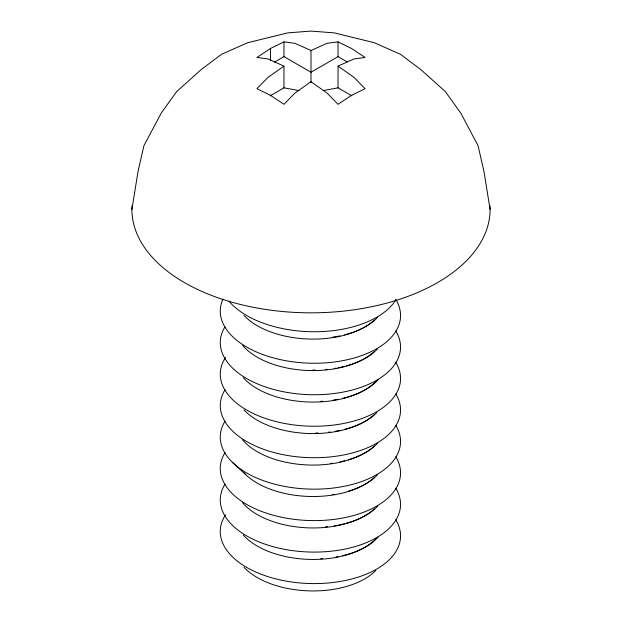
<?xml version="1.0" encoding="UTF-8"?>
<svg xmlns="http://www.w3.org/2000/svg" width="622" height="622" viewBox="0 0 622 622"><rect width="100%" height="100%" fill="white"/><g stroke="black" fill="none" stroke-linecap="round" stroke-linejoin="round"><path stroke-width="0.93" d="M131.918 209.427L138.014 171.586L143.915 145.735L161.191 113.142L176.687 91.551L201.334 69.477L221.455 54.339L247.68 42.716L287.823 32.865L311 31.1L334.177 32.865L374.32 42.716L400.545 54.339L420.666 69.477L445.313 91.551L460.809 113.142L478.085 145.735L483.986 171.586L490.082 209.427M283.966 66.111L267.911 77.462L256.933 88.689L270.446 95.321L283.966 104.294L294.945 93.067L311 81.723L327.055 93.067L338.034 104.294L351.554 95.321L365.067 88.689L354.089 77.462L338.034 66.111L354.089 58.919L365.067 57.473L351.554 48.493L338.034 41.868L327.055 43.315L311 50.506L294.945 43.315L283.966 41.868L270.446 48.493L256.933 57.473L267.911 58.919L283.966 66.111L283.966 87.85L270.041 95.889M274.426 62.146L283.966 56.633L311 72.245L338.034 56.633L347.045 61.835M323.121 90.571L338.034 87.85L351.959 95.889M283.966 87.85L298.879 90.571M232.387 462.278L245.426 474.314M338.034 41.868L338.034 56.633M338.034 66.111L338.034 87.85M311 50.506L311 82.508M283.966 41.868L283.966 56.633M270.446 48.493L270.446 60.692M377.585 443.237A74.453 41.145 2 0 1 348.234 459.767M344.65 460.754A74.453 41.145 2 0 1 339.985 461.835M332.249 463.18A74.453 41.145 2 0 1 330.29 463.444M374.32 477.463A74.453 41.145 2 0 1 308.403 496.426A74.453 41.145 2 0 1 243.987 472.837M395.779 425.331A90.174 49.838 2 0 1 310.471 489.117A90.174 49.838 2 0 1 225.055 421.156M378.238 536.934A74.453 41.145 2 0 1 342.808 555.64M338.073 556.651A74.453 41.145 2 0 1 336.144 557.001M322.686 558.579A74.453 41.145 2 0 1 320.742 558.688M375.758 570.483A74.453 41.145 2 0 1 309.888 590.9A74.453 41.145 2 0 1 243.987 567.264M395.779 519.759A90.174 49.838 2 0 1 309.733 583.529A90.174 49.838 2 0 1 225.537 514.822M377.585 474.679A74.453 41.145 2 0 1 348.234 491.209M334.201 494.334A74.453 41.145 2 0 1 332.249 494.622M374.32 508.905A74.453 41.145 2 0 1 306.903 527.806A74.453 41.145 2 0 1 242.65 502.763M395.779 456.766A90.174 49.838 2 0 1 310.471 520.56A90.174 49.838 2 0 1 225.055 452.598M489.973 205.727A179.082 103.392 0 0 1 311 312.827A179.082 103.392 0 0 1 132.027 205.727M377.585 348.81A74.453 41.145 2 0 1 346.462 365.845M344.65 366.327A74.453 41.145 2 0 1 338.073 367.789M336.144 368.146A74.453 41.145 2 0 1 334.201 368.465M327.475 369.328A74.453 41.145 2 0 1 325.57 369.507M314.903 369.981A74.453 41.145 2 0 1 312.967 369.981M375.758 381.628A74.453 41.145 2 0 1 309.142 402.022A74.453 41.145 2 0 1 243.303 377.655M395.779 330.904A90.174 49.838 2 0 1 310.471 394.69A90.174 49.838 2 0 1 225.055 326.729M377.585 317.313A74.453 41.145 2 0 1 344.65 334.83M339.985 335.919A74.453 41.145 2 0 1 332.249 337.264M374.32 351.539A74.453 41.145 2 0 1 306.903 370.44A74.453 41.145 2 0 1 242.65 345.397M395.779 299.407A90.174 49.838 2 0 1 314.242 363.248A90.174 49.838 2 0 1 222.933 299.19M374.32 320.05A74.453 41.145 2 0 1 308.403 339.013A74.453 41.145 2 0 1 243.987 315.416M395.802 299.944A90.174 49.838 2 0 1 315.649 331.744A90.174 49.838 2 0 1 228.974 301.18M377.585 506.176A74.453 41.145 2 0 1 346.462 523.211M344.65 523.685A74.453 41.145 2 0 1 338.073 525.155M336.144 525.504A74.453 41.145 2 0 1 334.201 525.831M327.475 526.694A74.453 41.145 2 0 1 325.57 526.873M375.758 538.994A74.453 41.145 2 0 1 309.142 559.388A74.453 41.145 2 0 1 243.303 535.013M395.779 488.262A90.174 49.838 2 0 1 310.471 552.048A90.174 49.838 2 0 1 225.055 484.095M378.238 379.575A74.453 41.145 2 0 1 342.808 398.274M338.073 399.285A74.453 41.145 2 0 1 333.229 400.109M322.686 401.213A74.453 41.145 2 0 1 320.742 401.322M374.32 414.532A74.453 41.145 2 0 1 308.403 433.495A74.453 41.145 2 0 1 243.987 409.906M395.779 362.393A90.174 49.838 2 0 1 309.733 426.163A90.174 49.838 2 0 1 225.537 357.463M376.901 412.518A74.453 41.145 2 0 1 344.65 429.312M339.985 430.401A74.453 41.145 2 0 1 335.172 431.295M330.29 432.002A74.453 41.145 2 0 1 328.424 432.22M317.826 432.928A74.453 41.145 2 0 1 315.883 432.966M374.32 446.028A74.453 41.145 2 0 1 306.903 464.929A74.453 41.145 2 0 1 242.65 439.878M395.779 393.889A90.174 49.838 2 0 1 310.471 457.675A90.174 49.838 2 0 1 225.055 389.722"/></g></svg>
